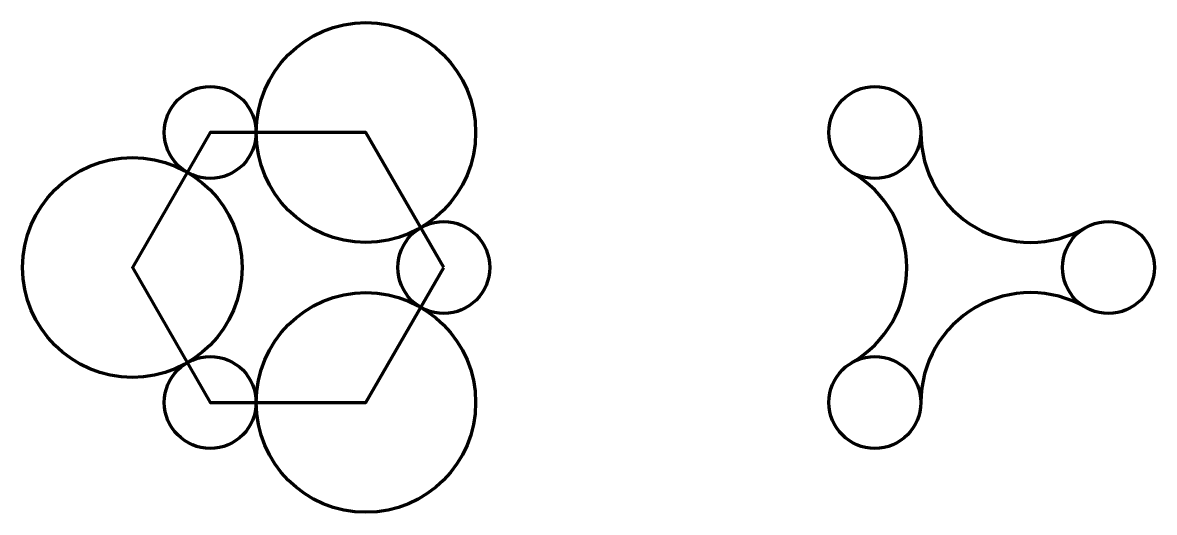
# Model space of a CAD drawing. Extents: x 177 to 374, y 233 to 318.
import ezdxf

# ---------------------------------------------------------------- set-up
doc = ezdxf.new("R2010")
doc.units = 12
doc.layers.get('0').update_dxf_attribs({"color": 250, "lineweight": 211})

msp = doc.modelspace()

# ---------------------------------------------------------------- linework, layer by layer
msp.add_lwpolyline([(250.11, 275.58), (236.57, 299.04), (209.49, 299.04), (195.95, 275.58), (209.49, 252.13), (236.57, 252.13)], close=True)
for centre, radius in [((236.57, 299.04), 19.09), ((209.49, 299.04), 7.99), ((325.1, 299.04), 7.99), ((195.95, 275.58), 19.09), ((250.11, 275.58), 7.99), ((365.73, 275.58), 7.99), ((236.57, 252.13), 19.09), ((209.49, 252.13), 7.99), ((325.1, 252.13), 7.99)]:
    msp.add_circle(centre, radius)
for centre, start, end in [((352.19, 299.04), 180, 300), ((311.56, 275.58), 300, 60), ((352.19, 252.13), 60, 180)]:
    msp.add_arc(centre, 19.09, start, end)

doc.saveas('drawing.dxf')
